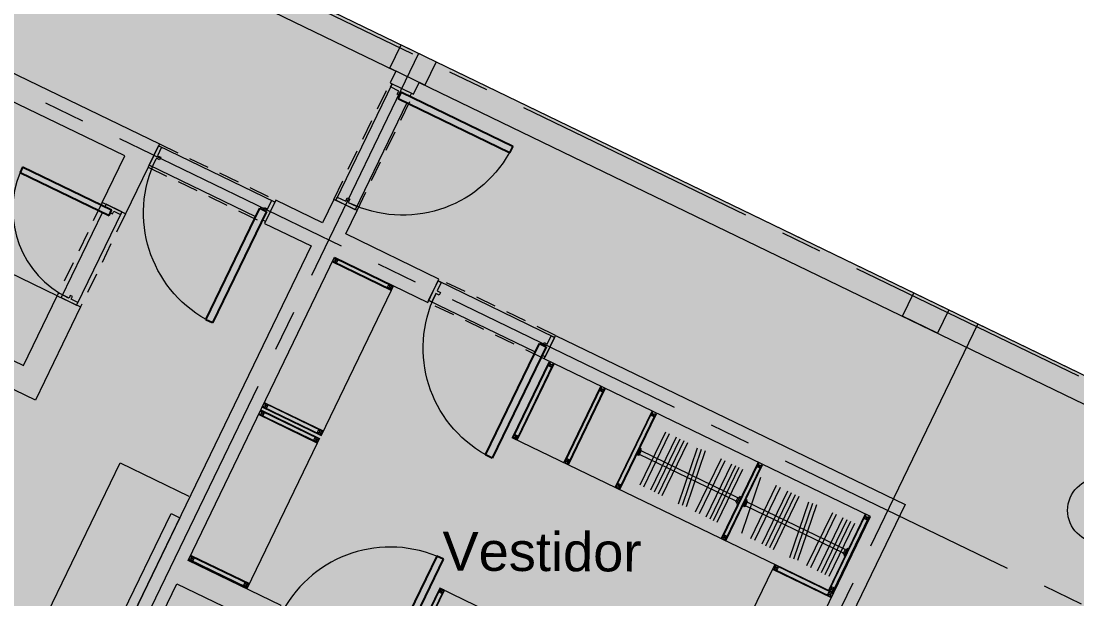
# Model space of a CAD drawing. Header units: metres. Extents: x -466 to 1322, y -1072 to 50.
# Drawn here: x 836.74 to 844.9, y -208.14 to -203.68 of the extents above; entities that cross this region are included whole.
import ezdxf

# ---------------------------------------------------------------- set-up
doc = ezdxf.new("R2010")
doc.units = ezdxf.units.M
for name, pattern in [('B1 P BAJA$0$HIDDEN', [9.525, 6.35, -3.175]), ('CENTER2', [28.575, 19.05, -3.175, 3.175, -3.175]), ('Hidden 1_16_', [0.002381, 0.001587, -0.00079375])]:
    doc.linetypes.add(name, pattern=pattern)
for name, color, linetype, lineweight in [('A - Hatch muros', 4, 'Continuous', 0), ('A - MURO BAJO', 2, 'Continuous', 0), ('A - PISO', 1, 'Continuous', 0), ('A - PROY', 250, 'B1 P BAJA$0$HIDDEN', 0), ('A - TXT 100 -1', 2, 'Continuous', 0), ('A-DOOR', 2, 'Continuous', 9), ('A-EJES', 61, 'CENTER2', 0), ('A-INT CARP', 250, 'Continuous', 0), ('A-MUEBLES', 5, 'Continuous', 0), ('A-MURO INT', 4, 'Continuous', 0)]:
    doc.layers.add(name, color=color, linetype=linetype, lineweight=lineweight)
doc.layers.add('A-MUEBLES CARPINTERÍA', color=6, linetype='Continuous')
doc.layers.add('A-PUERTA', color=2, linetype='Continuous')
doc.layers.add('Hatch Interior', color=7, linetype='Continuous', lineweight=0, true_color=0xaf6350)
doc.styles.add('Style-Arial', font='arial.ttf')

# ---------------------------------------------------------------- blocks, each defined once
blk = doc.blocks.new('JVAS_Puerta - 0_90 X 2_10-V18-Planta Baja')
at = {"color": 0}
for p, q in [((-0.425, -0.0425), (-0.425, -0.9025)), ((-0.374, -0.0425), (-0.425, -0.0425)), ((-0.374, -0.9025), (-0.374, -0.0425)), ((-0.425, -0.9025), (-0.374, -0.9025))]:
    blk.add_line(p, q, dxfattribs=at)
at = {"layer": 'A - PROY', "color": 18, "linetype": 'Continuous', "ltscale": 100, "true_color": 0x000000}
blk.add_arc((-0.425, -0.0525), 0.85, 273.43981, 0, dxfattribs=at)
at = {"layer": 'A-DOOR', "color": 253, "linetype": 'Continuous', "ltscale": 100}
for p, q in [((-0.45, 0.0425), (0.45, 0.0425)), ((-0.374, -0.1075), (0.45, -0.1075))]:
    blk.add_line(p, q, dxfattribs=at)
at = {"layer": 'A-DOOR'}
for p, q in [((-0.425, 0.0425), (-0.45, 0.0425)), ((-0.45, 0.0425), (-0.45, -0.1075)), ((-0.425, -0.0225), (-0.425, 0.0425)), ((0.45, 0.0425), (0.425, 0.0425)), ((0.425, 0.0425), (0.425, -0.0225)), ((0.45, -0.1075), (0.45, 0.0425)), ((-0.4, -0.0225), (-0.425, -0.0225)), ((-0.425, -0.1075), (-0.425, -0.0425)), ((-0.425, -0.0425), (-0.4, -0.0425)), ((-0.4, -0.0425), (-0.4, -0.0225)), ((0.425, -0.0225), (0.4, -0.0225)), ((0.4, -0.0225), (0.4, -0.0425)), ((0.4, -0.0425), (0.425, -0.0425)), ((0.425, -0.0425), (0.425, -0.1075)), ((-0.45, -0.1075), (-0.425, -0.1075)), ((0.425, -0.1075), (0.45, -0.1075))]:
    blk.add_line(p, q, dxfattribs=at)

msp = doc.modelspace()

# ---------------------------------------------------------------- hatches: boundary and pattern name
at = {"layer": 'A - Hatch muros'}
h = msp.add_hatch(color=256, dxfattribs=at)
h.dxf.hatch_style = 1
h.paths.add_polyline_path([(840.7909, -209.9563), (841.0085, -209.5062), (839.5682, -208.8094), (839.6552, -208.6293), (842.1759, -209.8484), (843.3076, -207.5076), (840.7867, -206.2889), (840.8738, -206.1088), (843.5747, -207.4146), (841.1808, -212.3663), (841.6309, -212.5839), (841.5439, -212.764), (841.0962, -212.5413), (840.7915, -213.1715), (839.3486, -212.4802), (839.4356, -212.3001), (840.696, -212.9095), (841.3489, -211.559), (840.2686, -211.0367), (840.3991, -210.7666), (840.5792, -210.8537), (840.5357, -210.9437), (841.436, -211.3789), (842.0889, -210.0285), (841.1886, -209.5932), (840.9709, -210.0434)])
h.paths.add_polyline_path([(844.872, -214.1509), (845.3222, -214.3685), (847.1938, -210.4972), (847.3739, -210.5842), (845.4152, -214.6356), (844.785, -214.3309)])
h.paths.add_polyline_path([(852.6454, -210.1338), (852.9155, -210.2644), (852.8285, -210.4444), (852.5584, -210.3139)])
h.paths.add_polyline_path([(828.0363, -206.0115), (827.5862, -205.7939), (827.4991, -205.974), (827.9493, -206.1916), (826.9917, -208.1723), (827.1718, -208.2593), (828.1293, -206.2787), (828.5795, -206.4963), (828.6665, -206.3162), (828.2164, -206.0986), (830.5232, -201.327), (830.8834, -201.5011), (830.9704, -201.321), (830.4302, -201.0599)], flags=17)
h.paths.add_polyline_path([(832.4508, -208.3679), (831.4932, -210.3486), (831.3132, -210.2615), (832.2707, -208.2808), (831.8206, -208.0632), (831.9076, -207.8831), (832.3578, -208.1008), (833.7941, -205.1298), (830.9131, -203.7369), (831.2614, -203.0167), (831.4414, -203.1038), (831.1803, -203.6439), (833.8812, -204.9497), (834.6646, -203.3292), (831.9637, -202.0234), (831.7896, -202.3835), (831.6096, -202.2965), (831.8707, -201.7563), (837.8127, -204.629), (837.5516, -205.1692), (837.3715, -205.0821), (837.5456, -204.722), (834.8447, -203.4162), (834.0612, -205.0368), (836.7622, -206.3425), (837.0233, -205.8023), (837.2034, -205.8894), (836.8552, -206.6096), (833.9738, -205.2177), (832.5378, -208.1878), (832.988, -208.4055), (832.9009, -208.5855)])
h.paths.add_polyline_path([(836.2291, -209.9724), (836.142, -210.1524), (836.5922, -210.3701), (835.6346, -212.3507), (835.8147, -212.4378), (836.4676, -211.0873), (837.1878, -211.4355), (837.2749, -211.2555), (836.5546, -210.9073), (837.9475, -208.0263), (838.6677, -208.3745), (838.7547, -208.1944), (838.0345, -207.8462), (839.1662, -205.5054), (839.8864, -205.8536), (839.9735, -205.6736), (839.2532, -205.3254), (839.3403, -205.1453), (839.1602, -205.0583), (839.0732, -205.2383), (838.713, -205.0642), (838.626, -205.2443), (838.9861, -205.4184), (836.6792, -210.19)])
h.paths.add_polyline_path([(824.7969, -196.6703), (824.5939, -196.5721), (824.5734, -196.5874), (824.4131, -196.7069), (839.639, -204.0679), (839.5955, -204.158), (839.7755, -204.245), (839.8191, -204.155), (848.2819, -208.2464), (848.0643, -208.6966), (848.2444, -208.7836), (848.549, -208.1534)])
h.paths.add_polyline_path([(821.165, -199.3754), (820.9989, -199.4982), (821.3888, -200.0207), (821.5559, -199.8979)])
at = {"layer": 'Hatch Interior', "transparency": 33554687}
h = msp.add_hatch(color=256, dxfattribs=at)
h.dxf.hatch_style = 1
h.paths.add_polyline_path([(812.5967, -195.9108), (820.8172, -189.7835), (825.5384, -196.1176), (824.7969, -196.6703), (848.369, -208.0663), (845.3112, -214.389), (840.9909, -212.2996), (840.6862, -212.9298), (836.4548, -210.8841), (836.7594, -210.2539), (820.7387, -202.4835), (819.7911, -201.2126), (821.3946, -200.0169), (819.3328, -197.2508), (815.6446, -199.9998)])

# ---------------------------------------------------------------- linework, layer by layer
at = {"layer": 'A - MURO BAJO', "ltscale": 0.05}
msp.add_lwpolyline([(837.0233, -205.8023), (835.8979, -205.2583), (835.6368, -205.7985)], dxfattribs=at)
at = {"layer": 'A - PISO', "ltscale": 0.05}
msp.add_line((852.7611, -210.1897), (826.3193, -197.4063), dxfattribs=at)
at = {"layer": 'A - PROY', "color": 250, "linetype": 'Hidden 1_16_', "ltscale": 100}
for points in [[(839.1602, -205.0583), (839.5955, -204.158)], [(839.3403, -205.1453), (839.7755, -204.245)], [(837.8127, -204.629), (838.713, -205.0642)], [(837.7257, -204.809), (838.626, -205.2443)], [(837.3715, -205.0821), (837.0233, -205.8023)], [(837.5516, -205.1692), (837.2034, -205.8894)], [(840.8738, -206.1088), (839.9735, -205.6736)], [(840.7867, -206.2889), (839.8864, -205.8536)]]:
    msp.add_lwpolyline(points, dxfattribs=at)
at = {"layer": 'A-EJES', "ltscale": 0.1}
for p, q in [((852.6349, -210.1561), (812.7441, -190.8707)), ((852.0844, -211.6394), (811.3204, -191.9318)), ((839.8164, -203.9312), (833.9258, -216.1156)), ((844.1379, -206.0204), (838.2473, -218.2048))]:
    msp.add_line(p, q, dxfattribs=at)
at = {"layer": 'A-INT CARP', "color": 250, "lineweight": 0}
for points in [[(841.7234, -206.855), (841.5249, -207.2656)], [(841.7531, -206.8694), (841.5546, -207.2799)], [(841.8053, -206.8946), (841.6068, -207.3052)], [(841.835, -206.909), (841.6366, -207.3195)], [(841.8647, -206.9234), (841.6663, -207.3339)], [(841.8945, -206.9377), (841.696, -207.3483)], [(841.968, -206.9795), (841.821, -207.4112)], [(841.9992, -206.9901), (841.8523, -207.4218)], [(842.0305, -207.0008), (841.8835, -207.4324)], [(842.1527, -207.0626), (841.9542, -207.4731)], [(842.1824, -207.0769), (841.9839, -207.4875)], [(842.2346, -207.1022), (842.0361, -207.5127)], [(842.2643, -207.1165), (842.0658, -207.5271)], [(842.29, -207.1289), (842.0915, -207.5395)], [(842.3197, -207.1433), (842.1212, -207.5538)], [(842.4574, -207.2072), (842.3104, -207.6388)], [(842.5796, -207.2689), (842.3811, -207.6795)], [(842.6093, -207.2833), (842.4108, -207.6939)], [(842.6655, -207.3105), (842.4671, -207.7211)], [(842.6953, -207.3249), (842.4968, -207.7354)], [(842.725, -207.3393), (842.5265, -207.7498)], [(842.7547, -207.3536), (842.5562, -207.7642)], [(842.8282, -207.3954), (842.6813, -207.8271)], [(842.8595, -207.406), (842.7125, -207.8377)], [(842.8907, -207.4167), (842.7437, -207.8483)], [(843.0129, -207.4785), (842.8144, -207.889)], [(843.0426, -207.4928), (842.8441, -207.9034)], [(843.0948, -207.5181), (842.8964, -207.9286)], [(843.1245, -207.5324), (842.9261, -207.943)], [(843.1543, -207.5468), (842.9558, -207.9573)], [(843.184, -207.5612), (842.9855, -207.9717)]]:
    msp.add_lwpolyline(points, dxfattribs=at)
at = {"layer": 'A-MUEBLES'}
for p, q in [((836.2039, -209.7947), (837.5097, -207.0937)), ((837.5097, -207.0937), (838.0409, -207.3505)), ((836.7539, -209.8606), (837.903, -207.4838)), ((837.9716, -207.5169), (836.8225, -209.8938)), ((837.903, -207.4838), (837.9716, -207.5169))]:
    msp.add_line(p, q, dxfattribs=at)
msp.add_circle((845.0806, -207.4597), 0.25, dxfattribs=at)
at = {"layer": 'A-MUEBLES CARPINTERÍA', "lineweight": 0}
for p, q in [((839.1955, -205.5252), (839.1554, -205.5391)), ((839.1824, -205.5522), (839.1685, -205.5121)), ((839.1824, -205.5522), (839.1955, -205.5252)), ((839.5741, -205.7415), (839.5871, -205.7145)), ((839.5741, -205.7415), (839.6141, -205.7276)), ((839.5871, -205.7145), (839.6011, -205.7546)), ((839.6034, -205.7613), (839.0593, -206.8866)), ((840.8435, -206.3552), (840.8296, -206.3152)), ((840.8165, -206.3422), (840.8566, -206.3282)), ((840.8165, -206.3422), (840.8435, -206.3552)), ((841.2126, -206.5337), (841.2527, -206.5197)), ((841.2396, -206.5467), (841.2126, -206.5337)), ((841.2396, -206.5467), (841.2257, -206.5067)), ((838.6406, -206.6731), (838.6266, -206.633)), ((838.6253, -206.7046), (838.5853, -206.7185)), ((838.6123, -206.7316), (838.5983, -206.6915)), ((838.6123, -206.7316), (838.6253, -206.7046)), ((838.6536, -206.6461), (838.6135, -206.66)), ((838.6406, -206.6731), (838.6536, -206.6461)), ((841.6088, -206.7252), (841.6488, -206.7113)), ((841.6358, -206.7383), (841.6218, -206.6982)), ((841.6358, -206.7383), (841.6088, -206.7252)), ((839.0322, -206.8624), (839.0452, -206.8354)), ((839.0322, -206.8624), (839.0723, -206.8485)), ((839.0452, -206.8354), (839.0592, -206.8755)), ((840.5867, -206.8864), (840.5466, -206.9004)), ((840.5597, -206.8734), (840.5867, -206.8864)), ((840.5597, -206.8734), (840.5737, -206.9134)), ((839.0332, -206.9407), (838.4892, -208.066)), ((839.0039, -206.9209), (839.017, -206.8939)), ((839.0039, -206.9209), (839.044, -206.907)), ((839.017, -206.8939), (839.0309, -206.934)), ((840.5376, -206.896), (843.018, -208.0951)), ((840.985, -207.0734), (840.945, -207.0874)), ((840.985, -207.0734), (840.958, -207.0604)), ((840.958, -207.0604), (840.972, -207.1004)), ((842.4281, -207.1213), (842.4681, -207.1073)), ((842.4281, -207.1213), (842.4681, -207.1073)), ((842.4551, -207.1343), (842.4281, -207.1213)), ((842.4551, -207.1343), (842.4411, -207.0943)), ((842.4551, -207.1343), (842.4411, -207.0943)), ((841.3812, -207.2649), (841.3411, -207.2789)), ((841.3812, -207.2649), (841.3541, -207.2519)), ((841.3541, -207.2519), (841.3681, -207.2919)), ((843.2563, -207.5217), (843.2964, -207.5078)), ((843.2833, -207.5348), (843.2563, -207.5217)), ((843.2833, -207.5348), (843.2694, -207.4947)), ((842.2004, -207.661), (842.1604, -207.675)), ((842.2004, -207.661), (842.1734, -207.648)), ((842.1734, -207.648), (842.1874, -207.688)), ((838.0834, -207.8255), (838.0434, -207.8394)), ((838.0704, -207.8525), (838.0564, -207.8124)), ((838.0704, -207.8525), (838.0834, -207.8255)), ((842.5504, -207.9135), (842.0064, -209.0389)), ((842.5972, -207.8973), (842.5571, -207.9112)), ((842.5841, -207.9243), (842.5702, -207.8842)), ((842.5841, -207.9243), (842.5972, -207.8973)), ((838.462, -208.0418), (838.4751, -208.0148)), ((838.462, -208.0418), (838.5021, -208.0279)), ((838.4751, -208.0148), (838.489, -208.0549)), ((839.9721, -208.0888), (840.0122, -208.0748)), ((839.9721, -208.0888), (839.9991, -208.1018)), ((839.9762, -208.0574), (842.4565, -209.2565)), ((839.9991, -208.1018), (839.9852, -208.0618)), ((842.9757, -208.1136), (842.9888, -208.0866)), ((842.9757, -208.1136), (843.0158, -208.0996)), ((843.0287, -208.0615), (842.9887, -208.0754)), ((842.9888, -208.0866), (843.0028, -208.1267)), ((843.0287, -208.0615), (843.0017, -208.0484)), ((843.0017, -208.0484), (843.0157, -208.0885))]:
    msp.add_line(p, q, dxfattribs=at)
for points in [[(839.1662, -205.5054), (839.6208, -205.7252), (839.6034, -205.7613), (839.1488, -205.5415)], [(839.1685, -205.5121), (839.6141, -205.7276), (839.6011, -205.7546), (839.1554, -205.5391)], [(840.8611, -206.3304), (840.5782, -206.9156), (840.5421, -206.8982), (840.8251, -206.313)], [(840.8566, -206.3282), (840.5758, -206.9089), (840.5488, -206.8959), (840.8296, -206.3152)], [(841.2212, -206.5045), (840.9383, -207.0897), (840.9743, -207.1071), (841.2572, -206.5219)], [(841.2257, -206.5067), (840.945, -207.0874), (840.972, -207.1004), (841.2527, -206.5197)], [(838.6288, -206.6285), (839.0789, -206.8461), (839.0615, -206.8821), (838.6114, -206.6645)], [(838.6266, -206.633), (839.0723, -206.8485), (839.0592, -206.8755), (838.6135, -206.66)], [(838.596, -206.6848), (839.0506, -206.9046), (839.0332, -206.9407), (838.5786, -206.7209)], [(838.5983, -206.6915), (839.044, -206.907), (839.0309, -206.934), (838.5853, -206.7185)], [(841.6173, -206.696), (841.3344, -207.2812), (841.3704, -207.2986), (841.6533, -206.7134)], [(841.6218, -206.6982), (841.3411, -207.2789), (841.3681, -207.2919), (841.6488, -206.7113)], [(841.5249, -206.979), (841.5339, -206.9834), (841.5078, -207.0374), (841.4988, -207.033)], [(841.5122, -207.0284), (841.5212, -207.0327), (841.5386, -206.9967), (841.5296, -206.9924)], [(842.2706, -207.3895), (841.5234, -207.0282)], [(842.2837, -207.3625), (841.5364, -207.0012)], [(842.4366, -207.0921), (842.1537, -207.6773), (842.1897, -207.6947), (842.4726, -207.1095)], [(842.4411, -207.0943), (842.1604, -207.675), (842.1874, -207.688), (842.4681, -207.1073)], [(842.2774, -207.3984), (842.2684, -207.394), (842.2858, -207.358), (842.2949, -207.3623)], [(842.3082, -207.3577), (842.2992, -207.3533), (842.2731, -207.4074), (842.2821, -207.4117)], [(842.3442, -207.3751), (842.3532, -207.3795), (842.3271, -207.4335), (842.3181, -207.4291)], [(842.3315, -207.4245), (842.3405, -207.4288), (842.3579, -207.3928), (842.3489, -207.3885)], [(843.0989, -207.7899), (842.3426, -207.4243)], [(843.112, -207.7629), (842.3557, -207.3973)], [(843.2671, -207.488), (842.982, -208.0777), (843.018, -208.0951), (843.3009, -207.5099)], [(843.2694, -207.4947), (842.9887, -208.0754), (843.0157, -208.0885), (843.2964, -207.5078)], [(843.1057, -207.7988), (843.0967, -207.7944), (843.1141, -207.7584), (843.1231, -207.7628)], [(843.1057, -207.7988), (843.0967, -207.7944), (843.1141, -207.7584), (843.1231, -207.7628)], [(843.1365, -207.7581), (843.1275, -207.7538), (843.1014, -207.8078), (843.1104, -207.8121)], [(843.1365, -207.7581), (843.1275, -207.7538), (843.1014, -207.8078), (843.1104, -207.8121)], [(838.0586, -207.8079), (838.5087, -208.0255), (838.4913, -208.0615), (838.0412, -207.8439)], [(838.0564, -207.8124), (838.5021, -208.0279), (838.489, -208.0549), (838.0434, -207.8394)], [(843.0225, -208.0973), (842.5678, -207.8775), (842.5504, -207.9135), (843.0051, -208.1333)], [(843.0158, -208.0996), (842.5702, -207.8842), (842.5571, -207.9112), (843.0028, -208.1267)], [(839.7338, -208.6622), (840.0167, -208.077), (839.9807, -208.0596), (839.6977, -208.6448)], [(839.7293, -208.66), (840.01, -208.0793), (839.983, -208.0663), (839.7022, -208.647)]]:
    msp.add_lwpolyline(points, dxfattribs=at)
at = {"layer": 'A-MURO INT'}
for points in [[(824.5734, -196.5874), (824.4131, -196.7069), (839.639, -204.0679), (839.5955, -204.158), (839.7755, -204.245), (839.8191, -204.155), (848.2819, -208.2464), (848.0643, -208.6966), (848.2444, -208.7836), (848.549, -208.1534), (824.7969, -196.6703)], [(831.8707, -201.7563), (837.8127, -204.629), (837.5516, -205.1692), (837.3715, -205.0821), (837.5456, -204.722), (834.8447, -203.4162)], [(839.681, -203.8661), (839.9511, -203.9967), (839.8641, -204.1767), (839.594, -204.0462), (839.681, -203.8661)], [(834.0612, -205.0368), (836.7622, -206.3425), (837.0233, -205.8023), (837.2034, -205.8894), (836.8552, -206.6096), (833.9742, -205.2168)], [(843.6424, -205.7812), (843.9125, -205.9118), (843.8254, -206.0919), (843.5553, -205.9613), (843.6424, -205.7812)], [(842.1759, -209.8484), (843.3076, -207.5076), (840.7867, -206.2889), (840.8738, -206.1088), (843.5747, -207.4146), (841.1808, -212.3663)]]:
    msp.add_lwpolyline(points, dxfattribs=at)
msp.add_lwpolyline([(836.2291, -209.9724), (836.142, -210.1524), (836.5922, -210.3701), (835.6346, -212.3507), (835.8147, -212.4378), (836.4676, -211.0873), (837.1878, -211.4355), (837.2749, -211.2555), (836.5546, -210.9073), (837.9475, -208.0263), (838.6677, -208.3745), (838.7547, -208.1944), (838.0345, -207.8462), (839.1662, -205.5054), (839.8864, -205.8536), (839.9735, -205.6736), (839.2532, -205.3254), (839.3403, -205.1453), (839.1602, -205.0583), (839.0732, -205.2383), (838.713, -205.0642), (838.626, -205.2443), (838.9861, -205.4184), (836.6792, -210.19)], close=True, dxfattribs=at)

# ---------------------------------------------------------------- block references
at = {"layer": 'A-PUERTA'}
for p, xscale, yscale, zscale, rotation in [((839.4354, -204.6359), -1.111111111110958, 1.111111111110958, 1.111111111110958, 64.19834398354296), ((838.2351, -204.9041), -1.111111111111195, 1.111111111111195, 1.111111111111195, 334.1983439835433), ((837.3135, -205.4983), 0.8888888888888828, 0.8888888888888828, 0.8888888888888828, 244.1983439835355), ((840.3958, -205.9487), -1.111111111111195, 1.111111111111195, 1.111111111111195, 334.1983439835428), ((839.1457, -208.5346), 1.111111111111195, 1.111111111111195, 1.111111111111195, 154.1983439835412)]:
    msp.add_blockref('JVAS_Puerta - 0_90 X 2_10-V18-Planta Baja', p, dxfattribs=dict(at, xscale=xscale, yscale=yscale, zscale=zscale, rotation=rotation))

# ---------------------------------------------------------------- texts
at = {"layer": 'A - TXT 100 -1', "style": 'Style-Arial'}
msp.add_text('Vestidor', height=0.3, rotation=359.72275, dxfattribs=at).set_placement((839.9996, -207.925))

doc.saveas('drawing.dxf')
